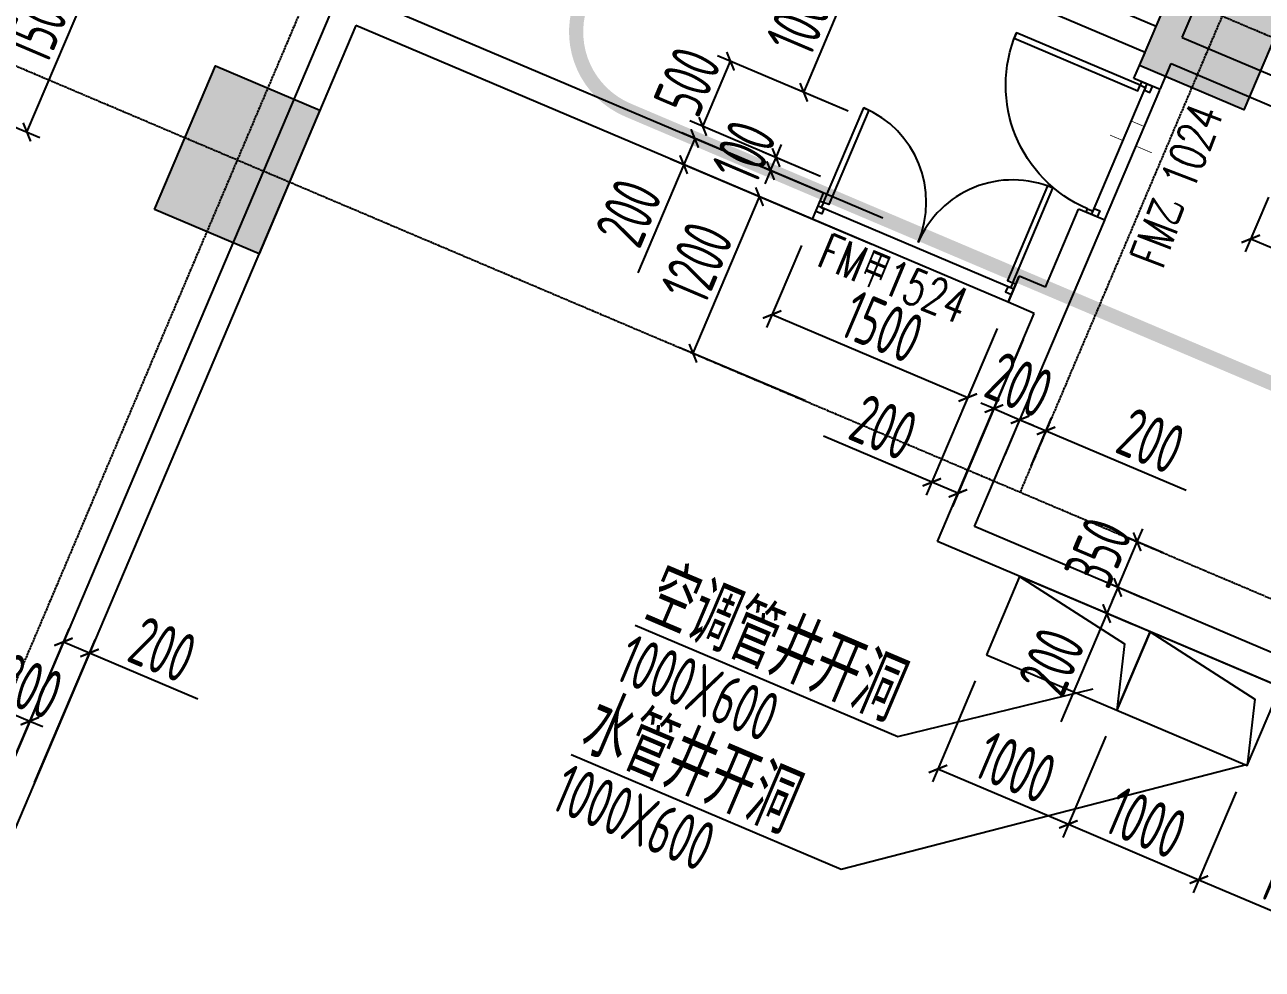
# Model space of a CAD drawing. Extents: x 11778731 to 12007717, y -6694179 to -6363962.
# Drawn here: x 11969711 to 11978442, y -6442870 to -6436205 of the extents above; entities that cross this region are included whole.
import ezdxf
from ezdxf.enums import TextEntityAlignment as Align
from ezdxf.xclip import XClip

# ---------------------------------------------------------------- set-up
doc = ezdxf.new("R2010")
doc.units = 0
doc.header["$LTSCALE"] = 10
doc.header["$MEASUREMENT"] = 0
doc.header["$XCLIPFRAME"] = 0
doc.linetypes.add('A3-RG-axis-100$0$CENTER', pattern=[2, 1.25, -0.25, 0.25, -0.25])
doc.linetypes.add('DASHED2', pattern=[0.375, 0.25, -0.125])
for name, color, linetype in [('A-CLOD', 200, 'Continuous'), ('A3-RB-3F-100$0$A-DIMS-100', 1, 'Continuous'), ('A3-RG-axis-100$0$A-GRID', 1, 'A3-RG-axis-100$0$CENTER'), ('A3-RI-3F$0$A-DOOR', 32, 'Continuous'), ('A3-RI-3F$0$A-EVTR', 3, 'Continuous'), ('A3-RI-3F$0$A-WALL', 7, 'Continuous'), ('A3-RM-3F$0$A-EQPM', 55, 'Continuous'), ('A3-RS-1F$0$A-HATH-GRAY', 8, 'Continuous'), ('A3-RS-1F$0$A-WALL', 7, 'Continuous'), ('A3-SYMB-3F-100$0$A-SYMB', 4, 'Continuous'), ('A3-SYMB-3F-100$0$A-SYMB-AREA', 4, 'Continuous'), ('A3-SYMB-3F-100$0$A-SYMB-DOOR', 3, 'Continuous'), ('A3-SYMB-3F-100$0$A-SYMB-DOOR1', 3, 'Continuous'), ('A3-SYMB-3F-100$0$A-SYMB-DOOR2', 3, 'Continuous'), ('A3-SYMB-3F-100$0$A-SYMB-DOOR3', 3, 'Continuous'), ('A3-SYMB-3F-100$0$A-SYMB-NAME', 4, 'Continuous'), ('A3-SYMB-3F-100$0$A-SYMB-NAME-E', 4, 'Continuous')]:
    doc.layers.add(name, color=color, linetype=linetype)
doc.layers.add('A3-RI-3F$0$an-stairs', color=3, linetype='Continuous', lineweight=9)
doc.styles.add('A3-RB-3F-100$0$XD2008', font='xd-hzs.shx', dxfattribs={"width": 0.7, "bigfont": 'xd-hztxt.shx'})
doc.styles.add('A3-SYMB-3F-100$0$ECADI', font='hzs.shx', dxfattribs={"width": 0.7, "bigfont": 'hztxt.shx'})
doc.styles.add('A3-SYMB-3F-100$0$ECADI-TXT', font='simplex.shx', dxfattribs={"bigfont": 'hztxt.shx'})
doc.dimstyles.new('A3-RB-3F-100$0$XD100$0', dxfattribs={"dimscale": 100, "dimtxt": 3.5, "dimasz": 1, "dimexe": 1, "dimexo": 2, "dimgap": 0.5, "dimtad": 1, "dimdec": 0, "dimdsep": 46, "dimtxsty": 'A3-RB-3F-100$0$XD2008', "dimblk1": 'A3-RB-3F-100$0$_ARCHTICK', "dimblk2": 'A3-RB-3F-100$0$_ARCHTICK', "dimsah": 1, "dimcen": 2.5, "dimclrt": 4, "dimaunit": 1, "dimadec": 0, "dimazin": 0, "dimtfac": 1, "dimtdec": 0, "dimtix": 1, "dimtmove": 0, "dimatfit": 3, "dimfxl": 0, "dimtolj": 1, "dimtzin": 0, "dimarcsym": 0})

# ---------------------------------------------------------------- blocks, each defined once
blk = doc.blocks.new('A3-RI-3F$0$kt1')
at = {"layer": 'A3-RI-3F$0$an-stairs', "color": 3}
for p, q in [((1382.1, 3669.5), (1469.3, 3718.4)), ((2531.3, 1619.7), (1382.1, 3669.5)), ((1273, 3608.4), (1338.5, 3645.1)), ((1273, 3608.4), (1309.7, 3543)), ((1338.5, 3645.1), (1521.8, 3318)), ((-805.6, 2357.1), (1309.7, 3543)), ((1391, 3244.6), (1521.8, 3318)), ((270.3, 438.1), (-805.6, 2357.1)), ((2173.4, 1849), (2304.3, 1922.3)), ((2304.3, 1922.3), (2487.6, 1595.2)), ((2618.5, 1668.6), (2531.3, 1619.7)), ((2385.5, 1624), (270.3, 438.1)), ((2385.5, 1624), (2422.2, 1558.6)), ((2487.6, 1595.2), (2422.2, 1558.6))]:
    blk.add_line(p, q, dxfattribs=at)
for points in [[(-1407.6, 2306.2), (1383.7, 3871.1), (2704.1, 1515.9), (-87.2, -48.9)], [(2000.3, 2669.1), (2043.9, 2693.5), (1652.7, 3391.3), (1609.1, 3366.9)], [(1869.4, 2595.7), (1913, 2620.2), (1521.8, 3318), (1478.2, 3293.5)], [(1869.4, 2595.7), (1913, 2620.2), (2304.3, 1922.3), (2260.6, 1897.9)], [(2000.3, 2669.1), (2043.9, 2693.5), (2435.1, 1995.7), (2391.5, 1971.2)], [(-29.1, 614.2), (-4.6, 570.6), (-91.9, 521.7), (-116.3, 565.3), (-159.9, 540.9), (-942.3, 1936.5), (-898.7, 1961), (-923.2, 2004.6), (-836, 2053.5), (-811.5, 2009.9), (-767.9, 2034.3), (14.5, 638.7)]]:
    blk.add_lwpolyline(points, close=True, dxfattribs=at)
blk.add_lwpolyline([(2173.4, 1849), (2295.7, 1630.9), (289.4, 506.2), (-737.5, 2338), (1268.7, 3462.7), (1391, 3244.6)], dxfattribs=at)
blk = doc.blocks.new('A3-RI-3F$0$J-单扇门-1000-1')
for points in [[(-1000, -82.1), (-973.7, -82.1), (-973.7, -40), (-952.6, -40), (-952.6, 2.1), (-1000, 2.1)], [(0, -82.1), (-26.3, -82.1), (-26.3, -40), (-47.4, -40), (-47.4, 2.1), (0, 2.1)], [(-26.3, -82.1), (-26.3, -1029.5), (-68.4, -1029.5), (-68.4, -82.1)]]:
    blk.add_lwpolyline(points, close=True)
blk.add_arc((-26.3, -82.1), 947.4, 180, 270)
blk = doc.blocks.new('A3-RI-3F$0$J-双扇门-1500')
for points in [[(25, 80), (25, 805), (65, 805), (65, 80)], [(1475, 80), (1475, 805), (1435, 805), (1435, 80)], [(0, 80), (25, 80), (25, 40), (45, 40), (45, 0), (0, 0)], [(1500, 80), (1475, 80), (1475, 40), (1455, 40), (1455, 0), (1500, 0)]]:
    blk.add_lwpolyline(points, close=True)
for centre, start, end in [((25, 80), 0, 90), ((1475, 80), 90, 180)]:
    blk.add_arc(centre, 725, start, end)
blk = doc.blocks.new('A3-RI-3F')
at = {"layer": 'A3-RI-3F$0$A-DOOR'}
for p, q in [((11977237.7, -6437546.7), (11977628.4, -6436626.2)), ((11977329.7, -6437585.8), (11977720.5, -6436665.3)), ((11976689, -6438071.3), (11975308.2, -6437485.2)), ((11976649.9, -6438163.4), (11975269.2, -6437577.3))]:
    blk.add_line(p, q, dxfattribs=at)
at = {"layer": 'A3-RI-3F$0$A-DOOR', "const_width": 5}
blk.add_lwpolyline([(11977368.2, -6436983.3), (11977460.2, -6437022.4), (11977518.8, -6436884.3), (11977610.9, -6436923.4), (11977552.3, -6437061.5), (11977662.6, -6437108.3)], dxfattribs=at)
at = {"layer": 'A3-RI-3F$0$A-WALL'}
for p, q in [((11977877.8, -6436294.6), (11980280.8, -6430633.5)), ((11977615.6, -6436400.5), (11971908.3, -6433978)), ((11975347.3, -6437393.2), (11969548.1, -6434931.6)), ((11977693.7, -6436216.4), (11975208.3, -6435161.4)), ((11977693.7, -6436216.4), (11977947.7, -6435618.1)), ((11971863.3, -6436131.6), (11969198.5, -6442409.4)), ((11972047.4, -6436209.7), (11969324, -6442625.6)), ((11975269.2, -6437577.3), (11972047.4, -6436209.7)), ((11977877.8, -6436294.6), (11981559.8, -6437857.5)), ((11977537.4, -6436584.7), (11977615.6, -6436400.5)), ((11977721.5, -6436662.8), (11977799.7, -6436478.7)), ((11977799.7, -6436478.7), (11981481.7, -6438041.6)), ((11977721.5, -6436662.8), (11977537.4, -6436584.7)), ((11977721.5, -6436662.8), (11977537.4, -6436584.7)), ((11977721.5, -6436662.8), (11977537.4, -6436584.7)), ((11977721.5, -6436662.8), (11977537.4, -6436584.7)), ((11975269.2, -6437577.3), (11975347.3, -6437393.2)), ((11976413, -6439745.5), (11977330.8, -6437583.3)), ((11976912.2, -6438057.5), (11977146.7, -6437505.2)), ((11977330.8, -6437583.3), (11977146.6, -6437505.1)), ((11976649.9, -6438163.4), (11976728.1, -6437979.3)), ((11976728.2, -6437979.3), (11976650, -6438163.5)), ((11976912.2, -6438057.5), (11976728.1, -6437979.3)), ((11976834.1, -6438241.6), (11976649.9, -6438163.4)), ((11976150.7, -6439851.5), (11976834.1, -6438241.6)), ((11980095, -6441308.5), (11976413, -6439745.5)), ((11980016.8, -6441492.6), (11976150.7, -6439851.5))]:
    blk.add_line(p, q, dxfattribs=at)
at = {"layer": 'A3-RI-3F$0$A-DOOR', "xscale": -1, "rotation": 246.9997679340598}
blk.add_blockref('A3-RI-3F$0$J-单扇门-1000-1', (11977666.2, -6436639.3), dxfattribs=at)
at = {"layer": 'A3-RI-3F$0$A-DOOR', "rotation": 337.0000000043289}
blk.add_blockref('A3-RI-3F$0$J-双扇门-1500', (11975292.6, -6437522.1), dxfattribs=at)
at = {"layer": 'A3-RI-3F$0$A-EVTR', "rotation": 37.72386343019219}
blk.add_blockref('A3-RI-3F$0$kt1', (11978064.9, -6435342), dxfattribs=at)
blk = doc.blocks.new('A3-RG-axis-100')
at = {"layer": 'A3-RG-axis-100$0$A-GRID'}
for p, q in [((11906717.6, -6409782.5), (11989058.9, -6444734.3)), ((11979102.4, -6418565.4), (11947827.8, -6492243.7)), ((11984625.5, -6420909.8), (11976733.4, -6439502.5)), ((11972636.5, -6433798.2), (11990485, -6441374.5))]:
    blk.add_line(p, q, dxfattribs=at)
blk = doc.blocks.new('A3-SYMB-3F-100$0$ECADI-TAG-ROOM')
at = {"layer": 'A3-SYMB-3F-100$0$A-SYMB-AREA', "style": 'A3-SYMB-3F-100$0$ECADI', "width": 0.7}
blk.add_attdef('340M2', text='', height=2.5, dxfattribs=at).set_placement((7.167, -1.75), align=Align.MIDDLE_LEFT)
at = {"layer": 'A3-SYMB-3F-100$0$A-SYMB-NAME', "style": 'A3-SYMB-3F-100$0$ECADI', "width": 0.7}
blk.add_attdef('CHINESENAME', (-5.125, 0.088), '', height=4.5, dxfattribs=at)
at = {"layer": 'A3-SYMB-3F-100$0$A-SYMB-NAME-E', "style": 'A3-SYMB-3F-100$0$ECADI', "width": 0.7}
for tag, p in [('ENGLISHHIGH', (-5.125, 8.04)), ('ENGLISHLOW', (-5.125, 4.84))]:
    blk.add_attdef(tag, p, '', height=2.5, dxfattribs=at)
blk = doc.blocks.new('A3-SYMB-3F-100$0$ECADI-TAG-DOOR')
at = {"layer": 'A3-SYMB-3F-100$0$A-SYMB-DOOR', "style": 'A3-SYMB-3F-100$0$ECADI-TXT', "width": 0.7}
for tag, p in [('门窗主编号1', (-6.414, 7.257)), ('门窗主编号2', (2.085, 7.257))]:
    blk.add_attdef(tag, p, '', height=2.5, dxfattribs=at)
at = {"layer": 'A3-SYMB-3F-100$0$A-SYMB-DOOR', "style": 'A3-SYMB-3F-100$0$ECADI-TXT', "width": 0.7, "flags": 1}
for tag, p in [('洞口尺寸(宽X高)', (-6.416, 1.62)), ('备注', (-6.394, -1.213))]:
    blk.add_attdef(tag, p, '', height=2.5, dxfattribs=at)
at = {"layer": 'A3-SYMB-3F-100$0$A-SYMB-DOOR1', "style": 'A3-SYMB-3F-100$0$ECADI-TXT', "width": 0.7}
blk.add_attdef('门窗辅编号1', (-6.414, 4.413), '', height=2.5, dxfattribs=at)
at = {"layer": 'A3-SYMB-3F-100$0$A-SYMB-DOOR2', "style": 'A3-SYMB-3F-100$0$ECADI-TXT', "width": 0.7}
blk.add_attdef('门窗辅编号2', (-2.861, 4.413), '', height=2.5, dxfattribs=at)
at = {"layer": 'A3-SYMB-3F-100$0$A-SYMB-DOOR3', "style": 'A3-SYMB-3F-100$0$ECADI-TXT', "width": 0.7}
blk.add_attdef('门窗辅编号3', (2.323, 4.413), '', height=2.5, dxfattribs=at)
blk = doc.blocks.new('A3-SYMB-3F-100')
at = {"layer": 'A3-SYMB-3F-100$0$A-SYMB'}
for points in [[(11974018.3, -6440441.4), (11975870.7, -6441227.7), (11977248.2, -6440891.7)], [(11973566.7, -6441355), (11975471.2, -6442163.4), (11978337.8, -6441423.4)]]:
    blk.add_lwpolyline(points, dxfattribs=at)
ref = blk.add_blockref('A3-SYMB-3F-100$0$ECADI-TAG-ROOM', (11974525.3, -6440612.9), dxfattribs=dict(at, xscale=99.99999999989046, yscale=100.0000000001165, rotation=337))
ref.add_attrib('CHINESENAME', '空调管井开洞', (11974057, -6440404.6), dxfattribs={"height": 450, "rotation": 337, "style": 'A3-SYMB-3F-100$0$ECADI', "width": 0.7})
ref = blk.add_blockref('A3-SYMB-3F-100$0$ECADI-TAG-ROOM', (11974327.6, -6441027.2), dxfattribs=dict(at, xscale=99.99999999989046, yscale=100.0000000001165, rotation=337))
ref.add_attrib('CHINESENAME', '1000X600', (11973859.3, -6440818.9), dxfattribs={"height": 350, "rotation": 337, "style": 'A3-SYMB-3F-100$0$ECADI', "width": 0.7})
ref = blk.add_blockref('A3-SYMB-3F-100$0$ECADI-TAG-ROOM', (11974073.7, -6441526.4), dxfattribs=dict(at, xscale=99.99999999989046, yscale=100.0000000001165, rotation=337))
ref.add_attrib('CHINESENAME', '水管井开洞', (11973605.4, -6441318.1), dxfattribs={"height": 450, "rotation": 337, "style": 'A3-SYMB-3F-100$0$ECADI', "width": 0.7})
ref = blk.add_blockref('A3-SYMB-3F-100$0$ECADI-TAG-ROOM', (11973876, -6441940.7), dxfattribs=dict(at, xscale=99.99999999989046, yscale=100.0000000001165, rotation=337))
ref.add_attrib('CHINESENAME', '1000X600', (11973407.7, -6441732.4), dxfattribs={"height": 350, "rotation": 337, "style": 'A3-SYMB-3F-100$0$ECADI', "width": 0.7})
at = {"layer": 'A3-SYMB-3F-100$0$A-SYMB-DOOR'}
ref = blk.add_blockref('A3-SYMB-3F-100$0$ECADI-TAG-DOOR', (11978677.4, -6437526.7, -333.3), dxfattribs=dict(at, xscale=99.99999999997297, yscale=100.0000000000001, zscale=100, rotation=68.91456953491969))
ref.add_attrib('门窗主编号1', 'FM乙', dxfattribs={"height": 250, "rotation": 68.91457, "style": 'A3-SYMB-3F-100$0$ECADI-TXT', "width": 0.7}).set_placement((11977915, -6437479.2, -333.3), align=Align.RIGHT)
ref.add_attrib('门窗主编号2', '1024', (11977954.5, -6437388.4), dxfattribs={"height": 250, "rotation": 68.91457, "style": 'A3-SYMB-3F-100$0$ECADI-TXT', "width": 0.7})
ref = blk.add_blockref('A3-SYMB-3F-100$0$ECADI-TAG-DOOR', (11976232.1, -6439079.2), dxfattribs=dict(at, xscale=99.99999999997296, yscale=100, zscale=100, rotation=337.5444874613591))
ref.add_attrib('门窗主编号1', 'FM甲1524', dxfattribs={"height": 250, "rotation": 337.54449, "style": 'A3-SYMB-3F-100$0$ECADI-TXT', "width": 0.7}).set_placement((11976297.8, -6438318.2), align=Align.RIGHT)
blk = doc.blocks.new('A3-RB-3F-100$0$_ARCHTICK')
at = {"color": 0, "linetype": 'ByBlock', "const_width": 0.15}
blk.add_lwpolyline([(-0.5, -0.5), (0.5, 0.5)], dxfattribs=at)
blk = doc.blocks.new('*D363')
at = {"layer": 'A3-RB-3F-100$0$A-DIMS-100', "color": 0, "lineweight": -2}
for p, q in [((11975012, -6437142.2), (11975051, -6437050.1)), ((11975324.9, -6437275), (11974919.9, -6437103.1)), ((11974972.9, -6437234.2), (11975012, -6437142.2)), ((11975285.8, -6437367.1), (11974880.8, -6437195.2)), ((11974972.9, -6437234.2), (11974933.8, -6437326.3))]:
    blk.add_line(p, q, dxfattribs=at)
at = {"layer": 'A3-RB-3F-100$0$A-DIMS-100', "color": 0, "lineweight": -2, "xscale": 100, "yscale": 100, "zscale": 100}
for p, rotation in [((11975012, -6437142.2), 246.9999999999054), ((11974972.9, -6437234.2), 66.99999999990544)]:
    blk.add_blockref('A3-RB-3F-100$0$_ARCHTICK', p, dxfattribs=dict(at, rotation=rotation))
at = {"layer": 'A3-RB-3F-100$0$A-DIMS-100', "color": 4, "insert": (11974785.3, -6437100.3), "char_height": 350, "attachment_point": 5, "rotation": 67, "style": 'A3-RB-3F-100$0$XD2008'}
blk.add_mtext('\\A1;100', dxfattribs=at)
blk = doc.blocks.new('*D364')
at = {"layer": 'A3-RB-3F-100$0$A-DIMS-100', "color": 0, "lineweight": -2}
for p, q in [((11975911, -6435894.3), (11975506, -6435722.4)), ((11975207.3, -6436681.9), (11975598, -6435761.4)), ((11975520.3, -6436814.8), (11975115.3, -6436642.9))]:
    blk.add_line(p, q, dxfattribs=at)
at = {"layer": 'A3-RB-3F-100$0$A-DIMS-100', "color": 0, "lineweight": -2, "xscale": 100, "yscale": 100, "zscale": 100}
for p, rotation in [((11975598, -6435761.4), 66.9999999999054), ((11975207.3, -6436681.9), 246.9999999999054)]:
    blk.add_blockref('A3-RB-3F-100$0$_ARCHTICK', p, dxfattribs=dict(at, rotation=rotation))
at = {"layer": 'A3-RB-3F-100$0$A-DIMS-100', "color": 4, "insert": (11975195.6, -6436133.8), "char_height": 350, "attachment_point": 5, "rotation": 67, "style": 'A3-RB-3F-100$0$XD2008'}
blk.add_mtext('\\A1;1000', dxfattribs=at)
blk = doc.blocks.new('*D366')
at = {"layer": 'A3-RB-3F-100$0$A-DIMS-100', "color": 0, "lineweight": -2}
for p, q in [((11975765.6, -6437570.7), (11974346.1, -6436968.2)), ((11974438.2, -6437007.3), (11974360, -6437191.4)), ((11975687.4, -6437754.8), (11974268, -6437152.3)), ((11974360, -6437191.4), (11974035.7, -6437955.4))]:
    blk.add_line(p, q, dxfattribs=at)
at = {"layer": 'A3-RB-3F-100$0$A-DIMS-100', "color": 0, "lineweight": -2, "xscale": 100, "yscale": 100, "zscale": 100}
for p, rotation in [((11974438.2, -6437007.3), 67.00000000004927), ((11974360, -6437191.4), 247.0000000000493)]:
    blk.add_blockref('A3-RB-3F-100$0$_ARCHTICK', p, dxfattribs=dict(at, rotation=rotation))
at = {"layer": 'A3-RB-3F-100$0$A-DIMS-100', "color": 4, "insert": (11973971.2, -6437531.5), "char_height": 350, "attachment_point": 5, "rotation": 67, "style": 'A3-RB-3F-100$0$XD2008'}
blk.add_mtext('\\A1;200', dxfattribs=at)
blk = doc.blocks.new('*D367')
at = {"layer": 'A3-RB-3F-100$0$A-DIMS-100', "color": 0, "lineweight": -2}
for p, q in [((11975687.4, -6437754.8), (11974802.7, -6437379.3)), ((11974425.9, -6438523), (11974894.7, -6437418.3)), ((11975218.5, -6438859.4), (11974333.8, -6438483.9))]:
    blk.add_line(p, q, dxfattribs=at)
at = {"layer": 'A3-RB-3F-100$0$A-DIMS-100', "color": 0, "lineweight": -2, "xscale": 100, "yscale": 100, "zscale": 100}
for p, rotation in [((11974894.7, -6437418.3), 67.00000000007759), ((11974425.9, -6438523), 247.0000000000776)]:
    blk.add_blockref('A3-RB-3F-100$0$_ARCHTICK', p, dxfattribs=dict(at, rotation=rotation))
at = {"layer": 'A3-RB-3F-100$0$A-DIMS-100', "color": 4, "insert": (11974453.2, -6437882.7), "char_height": 350, "attachment_point": 5, "rotation": 67, "style": 'A3-RB-3F-100$0$XD2008'}
blk.add_mtext('\\A1;1200', dxfattribs=at)
blk = doc.blocks.new('*D368')
at = {"layer": 'A3-RB-3F-100$0$A-DIMS-100', "color": 0, "lineweight": -2}
for p, q in [((11977559.7, -6439853.2), (11977598.7, -6439761.1)), ((11977422.9, -6440175.3), (11977559.7, -6439853.2)), ((11977742.2, -6439930.7), (11977467.6, -6439814.1)), ((11977605.4, -6440252.8), (11977330.8, -6440136.3)), ((11977422.9, -6440175.3), (11977383.8, -6440267.4))]:
    blk.add_line(p, q, dxfattribs=at)
at = {"layer": 'A3-RB-3F-100$0$A-DIMS-100', "color": 0, "lineweight": -2, "xscale": 100, "yscale": 100, "zscale": 100}
for p, rotation in [((11977559.7, -6439853.2), 246.9999999999054), ((11977422.9, -6440175.3), 66.99999999990544)]:
    blk.add_blockref('A3-RB-3F-100$0$_ARCHTICK', p, dxfattribs=dict(at, rotation=rotation))
at = {"layer": 'A3-RB-3F-100$0$A-DIMS-100', "color": 4, "insert": (11977284.2, -6439926.3), "char_height": 350, "attachment_point": 5, "rotation": 67, "style": 'A3-RB-3F-100$0$XD2008'}
blk.add_mtext('\\A1;350', dxfattribs=at)
blk = doc.blocks.new('*D369')
at = {"layer": 'A3-RB-3F-100$0$A-DIMS-100', "color": 0, "lineweight": -2}
for p, q in [((11976443.4, -6439162.1), (11976587.9, -6438821.4)), ((11976548.9, -6438913.5), (11976456.8, -6438874.4)), ((11976627.5, -6439240.2), (11976772, -6438899.6)), ((11976548.9, -6438913.5), (11976733, -6438991.6)), ((11976733, -6438991.6), (11976825, -6439030.7))]:
    blk.add_line(p, q, dxfattribs=at)
at = {"layer": 'A3-RB-3F-100$0$A-DIMS-100', "color": 0, "lineweight": -2, "xscale": 100, "yscale": 100, "zscale": 100}
for p, rotation in [((11976548.9, -6438913.5), 336.9999999999054), ((11976733, -6438991.6), 156.9999999999054)]:
    blk.add_blockref('A3-RB-3F-100$0$_ARCHTICK', p, dxfattribs=dict(at, rotation=rotation))
at = {"layer": 'A3-RB-3F-100$0$A-DIMS-100', "color": 4, "insert": (11976728.8, -6438745.5), "char_height": 350, "attachment_point": 5, "rotation": 337, "style": 'A3-RB-3F-100$0$XD2008'}
blk.add_mtext('\\A1;200', dxfattribs=at)
blk = doc.blocks.new('*D370')
at = {"layer": 'A3-RB-3F-100$0$A-DIMS-100', "color": 0, "lineweight": -2}
for p, q in [((11977605.4, -6440252.8), (11977330.8, -6440136.3)), ((11977422.9, -6440175.3), (11977344.7, -6440359.5)), ((11977344.7, -6440359.5), (11977020.4, -6441123.5)), ((11977527.3, -6440436.9), (11977252.7, -6440320.4))]:
    blk.add_line(p, q, dxfattribs=at)
at = {"layer": 'A3-RB-3F-100$0$A-DIMS-100', "color": 0, "lineweight": -2, "xscale": 100, "yscale": 100, "zscale": 100}
for p, rotation in [((11977422.9, -6440175.3), 66.99999999974128), ((11977344.7, -6440359.5), 246.9999999997413)]:
    blk.add_blockref('A3-RB-3F-100$0$_ARCHTICK', p, dxfattribs=dict(at, rotation=rotation))
at = {"layer": 'A3-RB-3F-100$0$A-DIMS-100', "color": 4, "insert": (11976955.9, -6440699.6), "char_height": 350, "attachment_point": 5, "rotation": 67, "style": 'A3-RB-3F-100$0$XD2008'}
blk.add_mtext('\\A1;200', dxfattribs=at)
blk = doc.blocks.new('*D371')
at = {"layer": 'A3-RB-3F-100$0$A-DIMS-100', "color": 0, "lineweight": -2}
for p, q in [((11976627.5, -6439240.2), (11976772, -6438899.6)), ((11976811.6, -6439318.4), (11976956.1, -6438977.7)), ((11976733, -6438991.6), (11976917.1, -6439069.8)), ((11976917.1, -6439069.8), (11977905, -6439489.1))]:
    blk.add_line(p, q, dxfattribs=at)
at = {"layer": 'A3-RB-3F-100$0$A-DIMS-100', "color": 0, "lineweight": -2, "xscale": 100, "yscale": 100, "zscale": 100}
for p, rotation in [((11976733, -6438991.6), 156.9999999997261), ((11976917.1, -6439069.8), 336.9999999997261)]:
    blk.add_blockref('A3-RB-3F-100$0$_ARCHTICK', p, dxfattribs=dict(at, rotation=rotation))
at = {"layer": 'A3-RB-3F-100$0$A-DIMS-100', "color": 4, "insert": (11977656.9, -6439139.4), "char_height": 350, "attachment_point": 5, "rotation": 337, "style": 'A3-RB-3F-100$0$XD2008'}
blk.add_mtext('\\A1;200', dxfattribs=at)
blk = doc.blocks.new('*D372')
at = {"layer": 'A3-RB-3F-100$0$A-DIMS-100', "color": 0, "lineweight": -2}
for p, q in [((11977338.2, -6441225.7), (11977035.5, -6441938.7)), ((11978258.7, -6441616.5), (11977956, -6442329.4)), ((11977074.6, -6441846.6), (11977995.1, -6442237.4))]:
    blk.add_line(p, q, dxfattribs=at)
at = {"layer": 'A3-RB-3F-100$0$A-DIMS-100', "color": 0, "lineweight": -2, "xscale": 100, "yscale": 100, "zscale": 100}
for p, rotation in [((11977074.6, -6441846.6), 156.9999999996477), ((11977995.1, -6442237.4), 336.9999999996476)]:
    blk.add_blockref('A3-RB-3F-100$0$_ARCHTICK', p, dxfattribs=dict(at, rotation=rotation))
at = {"layer": 'A3-RB-3F-100$0$A-DIMS-100', "color": 4, "insert": (11977622.8, -6441834.9), "char_height": 350, "attachment_point": 5, "rotation": 337, "style": 'A3-RB-3F-100$0$XD2008'}
blk.add_mtext('\\A1;1000', dxfattribs=at)
blk = doc.blocks.new('*D373')
at = {"layer": 'A3-RB-3F-100$0$A-DIMS-100', "color": 0, "lineweight": -2}
for p, q in [((11978258.7, -6441616.5), (11977956, -6442329.4)), ((11979519.7, -6442151.8), (11979217.1, -6442864.7)), ((11977995.1, -6442237.4), (11979256.2, -6442772.7))]:
    blk.add_line(p, q, dxfattribs=at)
at = {"layer": 'A3-RB-3F-100$0$A-DIMS-100', "color": 0, "lineweight": -2, "xscale": 100, "yscale": 100, "zscale": 100}
for p, rotation in [((11977995.1, -6442237.4), 156.99999999966), ((11979256.2, -6442772.7), 336.99999999966)]:
    blk.add_blockref('A3-RB-3F-100$0$_ARCHTICK', p, dxfattribs=dict(at, rotation=rotation))
at = {"layer": 'A3-RB-3F-100$0$A-DIMS-100', "color": 4, "insert": (11978713.6, -6442297.9), "char_height": 350, "attachment_point": 5, "rotation": 337, "style": 'A3-RB-3F-100$0$XD2008'}
blk.add_mtext('\\A1;1370', dxfattribs=at)
blk = doc.blocks.new('*D468')
at = {"layer": 'A3-RB-3F-100$0$A-DIMS-100', "color": 0, "lineweight": -2}
for p, q in [((11970002, -6435450.1), (11970404, -6435620.8)), ((11969725.9, -6436962.5), (11970312, -6435581.7)), ((11969415.9, -6436830.9), (11969817.9, -6437001.6))]:
    blk.add_line(p, q, dxfattribs=at)
at = {"layer": 'A3-RB-3F-100$0$A-DIMS-100', "color": 0, "lineweight": -2, "xscale": 100, "yscale": 100, "zscale": 100}
for p, rotation in [((11970312, -6435581.7), 66.99999999946728), ((11969725.9, -6436962.5), 246.9999999994673)]:
    blk.add_blockref('A3-RB-3F-100$0$_ARCHTICK', p, dxfattribs=dict(at, rotation=rotation))
at = {"layer": 'A3-RB-3F-100$0$A-DIMS-100', "color": 4, "insert": (11969811.8, -6436184.2), "char_height": 350, "attachment_point": 5, "rotation": 67, "style": 'A3-RB-3F-100$0$XD2008'}
blk.add_mtext('\\A1;1500', dxfattribs=at)
blk = doc.blocks.new('*D471')
at = {"layer": 'A3-RB-3F-100$0$A-DIMS-100', "color": 0, "lineweight": -2}
for p, q in [((11969595.9, -6441473.1), (11970022.9, -6440467.4)), ((11969780, -6441551.3), (11970207, -6440545.5)), ((11969983.8, -6440559.4), (11970167.9, -6440637.6)), ((11970167.9, -6440637.6), (11970931.9, -6440961.9))]:
    blk.add_line(p, q, dxfattribs=at)
at = {"layer": 'A3-RB-3F-100$0$A-DIMS-100', "color": 0, "lineweight": -2, "xscale": 100, "yscale": 100, "zscale": 100}
for p, rotation in [((11969983.8, -6440559.4), 156.9999999999869), ((11970167.9, -6440637.6), 336.9999999999869)]:
    blk.add_blockref('A3-RB-3F-100$0$_ARCHTICK', p, dxfattribs=dict(at, rotation=rotation))
at = {"layer": 'A3-RB-3F-100$0$A-DIMS-100', "color": 4, "insert": (11970683.8, -6440612.1), "char_height": 350, "attachment_point": 5, "rotation": 337, "style": 'A3-RB-3F-100$0$XD2008'}
blk.add_mtext('\\A1;200', dxfattribs=at)
blk = doc.blocks.new('*D472')
at = {"layer": 'A3-RB-3F-100$0$A-DIMS-100', "color": 0, "lineweight": -2}
for p, q in [((11969411.8, -6441395), (11969601.5, -6440948.2)), ((11969562.4, -6441040.3), (11969470.4, -6441001.2)), ((11969562.4, -6441040.3), (11969746.5, -6441118.4)), ((11969595.9, -6441473.1), (11969785.6, -6441026.3)), ((11969746.5, -6441118.4), (11969838.6, -6441157.5))]:
    blk.add_line(p, q, dxfattribs=at)
at = {"layer": 'A3-RB-3F-100$0$A-DIMS-100', "color": 0, "lineweight": -2, "xscale": 100, "yscale": 100, "zscale": 100}
for p, rotation in [((11969562.4, -6441040.3), 337.0000000001583), ((11969746.5, -6441118.4), 157.0000000001583)]:
    blk.add_blockref('A3-RB-3F-100$0$_ARCHTICK', p, dxfattribs=dict(at, rotation=rotation))
at = {"layer": 'A3-RB-3F-100$0$A-DIMS-100', "color": 4, "insert": (11969742.4, -6440872.2), "char_height": 350, "attachment_point": 5, "rotation": 337, "style": 'A3-RB-3F-100$0$XD2008'}
blk.add_mtext('\\A1;200', dxfattribs=at)
blk = doc.blocks.new('*D526')
at = {"layer": 'A3-RB-3F-100$0$A-DIMS-100', "color": 0, "lineweight": -2}
for p, q in [((11975520.3, -6436814.8), (11974598, -6436423.3)), ((11974494.7, -6436922.7), (11974690.1, -6436462.4)), ((11975324.9, -6437275), (11974402.7, -6436883.6))]:
    blk.add_line(p, q, dxfattribs=at)
at = {"layer": 'A3-RB-3F-100$0$A-DIMS-100', "color": 0, "lineweight": -2, "xscale": 100, "yscale": 100, "zscale": 100}
for p, rotation in [((11974690.1, -6436462.4), 67.00000000033558), ((11974494.7, -6436922.7), 247.0000000003356)]:
    blk.add_blockref('A3-RB-3F-100$0$_ARCHTICK', p, dxfattribs=dict(at, rotation=rotation))
at = {"layer": 'A3-RB-3F-100$0$A-DIMS-100', "color": 4, "insert": (11974385.3, -6436604.6), "char_height": 350, "attachment_point": 5, "rotation": 67, "style": 'A3-RB-3F-100$0$XD2008'}
blk.add_mtext('\\A1;500', dxfattribs=at)
blk = doc.blocks.new('*D602')
at = {"layer": 'A3-RB-3F-100$0$A-DIMS-100', "color": 0, "lineweight": -2}
for p, q in [((11976571.9, -6438347.6), (11976072, -6439525.2)), ((11976755.9, -6438425.7), (11976256.1, -6439603.3)), ((11976111.1, -6439433.1), (11975347.1, -6439108.8)), ((11976295.1, -6439511.3), (11976111.1, -6439433.1))]:
    blk.add_line(p, q, dxfattribs=at)
at = {"layer": 'A3-RB-3F-100$0$A-DIMS-100', "color": 0, "lineweight": -2, "xscale": 100, "yscale": 100, "zscale": 100}
for p, rotation in [((11976111.1, -6439433.1), 156.9999999993944), ((11976295.1, -6439511.3), 336.9999999993943)]:
    blk.add_blockref('A3-RB-3F-100$0$_ARCHTICK', p, dxfattribs=dict(at, rotation=rotation))
at = {"layer": 'A3-RB-3F-100$0$A-DIMS-100', "color": 4, "insert": (11975771, -6439044.3), "char_height": 350, "attachment_point": 5, "rotation": 337, "style": 'A3-RB-3F-100$0$XD2008'}
blk.add_mtext('\\A1;200', dxfattribs=at)
blk = doc.blocks.new('*D603')
at = {"layer": 'A3-RB-3F-100$0$A-DIMS-100', "color": 0, "lineweight": -2}
for p, q in [((11975191, -6437761.4), (11974944.9, -6438341.3)), ((11974983.9, -6438249.2), (11976364.8, -6438835.4)), ((11976571.9, -6438347.6), (11976325.7, -6438927.4))]:
    blk.add_line(p, q, dxfattribs=at)
at = {"layer": 'A3-RB-3F-100$0$A-DIMS-100', "color": 0, "lineweight": -2, "xscale": 100, "yscale": 100, "zscale": 100}
for p, rotation in [((11974983.9, -6438249.2), 156.9999999992356), ((11976364.8, -6438835.4), 336.9999999992356)]:
    blk.add_blockref('A3-RB-3F-100$0$_ARCHTICK', p, dxfattribs=dict(at, rotation=rotation))
at = {"layer": 'A3-RB-3F-100$0$A-DIMS-100', "color": 4, "insert": (11975762.3, -6438335.2), "char_height": 350, "attachment_point": 5, "rotation": 337, "style": 'A3-RB-3F-100$0$XD2008'}
blk.add_mtext('\\A1;1500', dxfattribs=at)
blk = doc.blocks.new('*D838')
at = {"layer": 'A3-RB-3F-100$0$A-DIMS-100', "color": 0, "lineweight": -2}
for p, q in [((11976417.6, -6440835), (11976115, -6441548)), ((11977338.2, -6441225.7), (11977035.5, -6441938.7)), ((11976154.1, -6441455.9), (11977074.6, -6441846.6))]:
    blk.add_line(p, q, dxfattribs=at)
at = {"layer": 'A3-RB-3F-100$0$A-DIMS-100', "color": 0, "lineweight": -2, "xscale": 100, "yscale": 100, "zscale": 100}
for p, rotation in [((11976154.1, -6441455.9), 156.9999999996968), ((11977074.6, -6441846.6), 336.9999999996967)]:
    blk.add_blockref('A3-RB-3F-100$0$_ARCHTICK', p, dxfattribs=dict(at, rotation=rotation))
at = {"layer": 'A3-RB-3F-100$0$A-DIMS-100', "color": 4, "insert": (11976702.3, -6441444.2), "char_height": 350, "attachment_point": 5, "rotation": 337, "style": 'A3-RB-3F-100$0$XD2008'}
blk.add_mtext('\\A1;1000', dxfattribs=at)
blk = doc.blocks.new('*D854')
at = {"layer": 'A3-RB-3F-100$0$A-DIMS-100', "color": 0, "lineweight": -2}
for p, q in [((11978485.7, -6437421.7), (11978321.9, -6437807.7)), ((11978361, -6437715.6), (11980570.2, -6438653.4)), ((11980694.9, -6438359.5), (11980531.1, -6438745.4))]:
    blk.add_line(p, q, dxfattribs=at)
at = {"layer": 'A3-RB-3F-100$0$A-DIMS-100', "color": 0, "lineweight": -2, "xscale": 100, "yscale": 100, "zscale": 100}
for p, rotation in [((11978361, -6437715.6), 157.0000000000235), ((11980570.2, -6438653.4), 337.0000000000235)]:
    blk.add_blockref('A3-RB-3F-100$0$_ARCHTICK', p, dxfattribs=dict(at, rotation=rotation))
at = {"layer": 'A3-RB-3F-100$0$A-DIMS-100', "color": 4, "insert": (11979553.5, -6437977.4), "char_height": 350, "attachment_point": 5, "rotation": 337, "style": 'A3-RB-3F-100$0$XD2008'}
blk.add_mtext('\\A1;2400', dxfattribs=at)
blk = doc.blocks.new('A3-RS-1F')
at = {"layer": 'A3-RS-1F$0$A-HATH-GRAY'}
for points in [[(11977576.5, -6436492.6), (11978006.3, -6435480), (11978742.7, -6435792.6), (11978312.9, -6436805.2)], [(11970627.2, -6437508), (11971057, -6436495.5), (11971793.4, -6436808.1), (11971363.6, -6437820.6)]]:
    blk.add_hatch(color=256, dxfattribs=at).paths.add_polyline_path(points)
at = {"layer": 'A3-RS-1F$0$A-WALL'}
for points in [[(11977576.5, -6436492.6), (11978006.3, -6435480), (11978742.7, -6435792.6), (11978312.9, -6436805.2)], [(11970627.2, -6437508), (11971057, -6436495.5), (11971793.4, -6436808.1), (11971363.6, -6437820.6)]]:
    blk.add_lwpolyline(points, close=True, dxfattribs=at)
blk = doc.blocks.new('A3-RM-3F')
at = {"layer": 'A3-RM-3F$0$A-EQPM'}
for points in [[(11976495.8, -6440650.9), (11977416.3, -6441041.6), (11977650.7, -6440489.3), (11976730.2, -6440098.6)], [(11977416.3, -6441041.6), (11978336.8, -6441432.4), (11978571.2, -6440880.1), (11977650.7, -6440489.3)]]:
    blk.add_lwpolyline(points, close=True, dxfattribs=at)
for points in [[(11976730.2, -6440098.6), (11977470.7, -6440574.1), (11977416.3, -6441041.6)], [(11977650.7, -6440489.3), (11978391.2, -6440964.8), (11978336.8, -6441432.4)]]:
    blk.add_lwpolyline(points, dxfattribs=at)
blk = doc.blocks.new('A3-RB-3F-100')
at = {"layer": 'A3-RB-3F-100$0$A-DIMS-100'}
for p1, p2, distance, picture, middle in [((11969231.8, -6436752.8), (11969817.9, -6435372), -536.7, '*D468', (11969811.8, -6436184.2)), ((11978563.9, -6437237.6), (11980773.1, -6438175.4), -519.3, '*D854', (11979553.5, -6437977.4)), ((11975269.1, -6437577.3), (11976650, -6438163.5), -729.9, '*D603', (11975762.3, -6438335.2)), ((11969333.7, -6441579.1), (11969517.8, -6441657.2), 585.4, '*D472', (11969742.4, -6440872.2)), ((11976495.8, -6440650.9), (11977416.3, -6441041.6), -874.5, '*D838', (11976702.3, -6441444.2))]:
    dim = blk.add_aligned_dim(p1=p1, p2=p2, distance=distance, dimstyle='A3-RB-3F-100$0$XD100$0', dxfattribs=at)
    dim.commit()
    dim.dimension.update_dxf_attribs({"geometry": picture, "text_midpoint": middle})
for base, p1, p2, angle, picture, middle in [((11975598, -6435761.4), (11975704.4, -6436892.9), (11976095.1, -6435972.4), 67, '*D364', (11975195.6, -6436133.8)), ((11975012, -6437142.2), (11975469.9, -6437445.2), (11975509, -6437353.2), 67, '*D363', (11974785.3, -6437100.3)), ((11976733, -6438991.6), (11976365.2, -6439346.2), (11976549.3, -6439424.3), 337, '*D369', (11976728.8, -6438745.5)), ((11977559.7, -6439853.2), (11977789.5, -6440331), (11977926.3, -6440008.8), 67, '*D368', (11977284.2, -6439926.3))]:
    dim = blk.add_linear_dim(base=base, p1=p1, p2=p2, angle=angle, dimstyle='A3-RB-3F-100$0$XD100$0', override={"dimasz": 1}, dxfattribs=at)
    dim.commit()
    dim.dimension.update_dxf_attribs({"geometry": picture, "text_midpoint": middle})
for base, p1, p2, angle, picture, middle in [((11974690.1, -6436462.4), (11975509, -6437353.2), (11975704.4, -6436892.9), 67, '*D526', (11974592.4, -6436692.5)), ((11976295.1, -6439511.3), (11976650, -6438163.5), (11976834.1, -6438241.6), 337, '*D602', (11975683, -6439251.5)), ((11970167.9, -6440637.6), (11969517.8, -6441657.2), (11969701.9, -6441735.4), 337, '*D471', (11970595.9, -6440819.2))]:
    dim = blk.add_linear_dim(base=base, p1=p1, p2=p2, angle=angle, dimstyle='A3-RB-3F-100$0$XD100$0', dxfattribs=at)
    dim.commit()
    dim.dimension.update_dxf_attribs({"geometry": picture, "text_midpoint": middle, "dimtype": 129})
for base, p1, p2, angle, picture, middle in [((11974438.2, -6437007.3), (11975871.5, -6437833), (11975949.7, -6437648.9), 67, '*D366', (11974178.3, -6437619.4)), ((11976917.1, -6439069.8), (11976549.3, -6439424.3), (11976733.4, -6439502.5), 337, '*D371', (11977569, -6439346.5)), ((11977422.9, -6440175.3), (11977711.4, -6440515.1), (11977789.5, -6440331), 67, '*D370', (11977163.1, -6440787.5))]:
    dim = blk.add_linear_dim(base=base, p1=p1, p2=p2, angle=angle, dimstyle='A3-RB-3F-100$0$XD100$0', override={"dimasz": 1}, dxfattribs=at)
    dim.commit()
    dim.dimension.update_dxf_attribs({"geometry": picture, "text_midpoint": middle, "dimtype": 129})
for p1, p2, distance, picture, middle in [((11975402.6, -6438937.6), (11975871.5, -6437833), 1061.1, '*D367', (11974453.2, -6437882.7)), ((11977416.3, -6441041.6), (11978336.8, -6441432.4), -874.5, '*D372', (11977622.8, -6441834.9)), ((11978336.8, -6441432.4), (11979597.9, -6441967.7), -874.5, '*D373', (11978713.6, -6442297.9))]:
    dim = blk.add_aligned_dim(p1=p1, p2=p2, distance=distance, dimstyle='A3-RB-3F-100$0$XD100$0', override={"dimasz": 1}, dxfattribs=at)
    dim.commit()
    dim.dimension.update_dxf_attribs({"geometry": picture, "text_midpoint": middle})

msp = doc.modelspace()

# ---------------------------------------------------------------- linework, layer by layer
at = {"layer": 'A-CLOD', "linetype": 'DASHED2', "const_width": 100}
msp.add_lwpolyline([(11978479.6, -6426175.2), (11985751.6, -6429262, -0.414214), (11986069.4, -6430048.7), (11982025.4, -6439576, -0.414214), (11981238.6, -6439893.8), (11973966.6, -6436807.1, -0.414214), (11973648.8, -6436020.3), (11977692.8, -6426493.1, -0.414214)], format="xyb", close=True, dxfattribs=at)

# ---------------------------------------------------------------- block references
for name in ['A3-RG-axis-100', 'A3-RB-3F-100', 'A3-RI-3F', 'A3-RI-3F', 'A3-RI-3F', 'A3-SYMB-3F-100', 'A3-SYMB-3F-100', 'A3-RM-3F']:
    msp.add_blockref(name, (0, 0))
ref = msp.add_blockref('A3-RS-1F', (0, 0))
XClip(ref).set_block_clipping_path([(11880575.4595815204, -6415096.270357037), (11910249.6177904997, -6426601.7009763205), (11922841.9025027994, -6430599.4828046197), (11977834.5324543808, -6451371.0095163761), (12008409.3102089595, -6381594.5835881606), (11890394.8696729206, -6356927.6296852781), (11884882.5177205391, -6396620.1386088813)])

doc.saveas('drawing.dxf')
